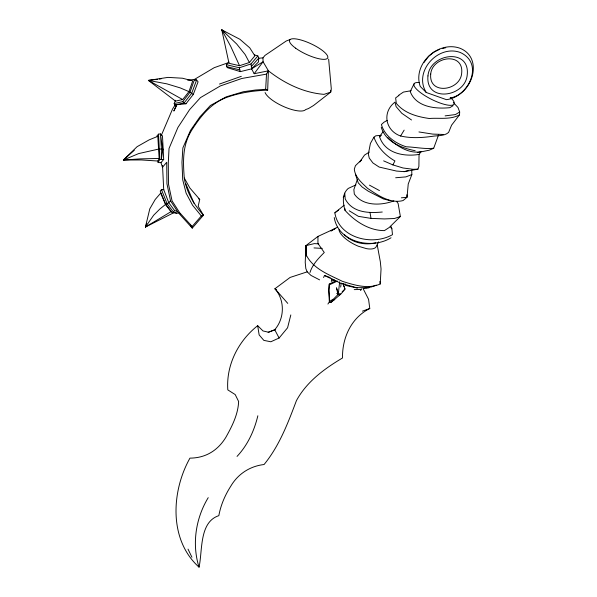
<?xml version="1.0" encoding="UTF-8"?>
<svg xmlns="http://www.w3.org/2000/svg" width="597" height="597" viewBox="0 0 597 597"><rect width="100%" height="100%" fill="white"/><g stroke="black" fill="none" stroke-linecap="round" stroke-linejoin="round"><path stroke-width="0.9" d="M331.036 230.942L335.671 228.255L317.962 236.412L317.932 243.442L324.268 252.494C318.32 258.494 312.5 264.434 309.977 272.501M328.648 59.125L331.305 88.931L330.731 92.117L324.037 94.356C303.582 92.766 284.403 83.334 268.411 70.827L254.165 73.722L251.606 68.842L251.053 63.916L257.859 55.931L254.382 54.872M419.049 154.436L418.893 166.436L417.96 169.152L404.191 171.652L396.498 171.063L379.132 167.048L372.909 162.944L369.245 158.078L368.342 154.108L370.416 143.407L373.916 137.213L375.789 135.81L381.371 135.303L379.543 136.735C384.983 153.444 403.781 156.847 419.049 154.436L421.116 151.616C408.975 154.339 396.035 145.526 387.64 137.414M317.962 236.412L305.962 245.606L305.754 254.031C312.612 268.837 328.723 274.538 342.372 281.329C354.431 285.097 367.953 289.433 380.207 284.008L381.05 268.971L380.319 261.687L377.274 245.203M162.526 165.451L163.697 189.57L168.764 202.726L174.503 210.472L176.951 211.413M156.884 136.041L158.496 134.146L160.414 133.922L162.481 135.937L163.682 159.503L160.959 162.63L162.474 167.294L166.712 162.28L166.951 183.772L170.518 200.801L178.145 212.472L192.249 228.121L203.443 215.204C193.995 204.734 186.562 192.324 184.294 178.249C182.966 161.227 182.369 145.101 191.816 130.027C200.562 116.363 210.957 103.124 226.718 97.386C239.897 92.684 253.718 90.617 267.665 90.154L268.411 70.827L263.068 61.745L262.964 57.879L264.964 55.431L286.239 40.999L290.03 39.581M318.731 243.875L314.32 243.613L305.962 245.606L305.224 262.411L305.821 268.575L307.209 271.844L310.992 275.426L319.619 279.881M411.512 119.982L401.811 113.303L396.087 106.594L394.99 102.124C381.923 112.035 385.184 130.609 400.594 136.012C411.743 138.564 423.206 137.706 434.415 136.034C439.205 135.549 444.728 135.817 448.586 132.444L451.601 125.154L459.526 114.825L459.675 111.997L457.989 107.49L453.339 102.49M267.665 90.154L265.658 89.311L266.516 74.125L268.411 70.827M257.859 55.931L258.747 58.163L258.471 61.939L251.606 68.842L240.367 71.633L227.464 67.7L226.561 66.588L226.367 64.692L229.054 62.103M335.954 280.821L329.29 284.008L328.723 290L329.343 301.873L327.917 304.045M329.29 284.008L328.999 290.739L329.738 301.91L331.141 302.336L340.977 293.97L344.991 289.082L342.991 283.553L344.096 286.739M339.641 281.769L338.409 293.276L337.701 294.09L337.029 293.545L337.641 292.94L336.462 287.806L338.409 293.276L337.029 293.545M307.209 271.844L290.127 277.426L274.933 288.732C284.993 300.224 284.709 318.276 274.732 329.716L268.583 332.23L262.993 330.939L257.68 325.693C238.285 340.902 226.069 365.013 227.8 389.878L235.211 394.58L238.628 401.49C238.113 414.467 231.987 426.415 225.741 437.526C217.644 450.608 205.592 458.026 189.95 458.13C171.317 491.271 168.608 539.942 199.04 567.15C202.659 550.83 199.04 522.129 218.845 515.651A123.303 85.356 -15.6 0 1 230.778 486.197C237.934 473.988 249.949 466.145 264.068 464.518C279.433 445.78 287.963 423.004 296.44 400.617C306.716 381.677 324.365 368.759 342.514 357.976C342.148 337.835 351.215 317.776 369.774 308.507L368.573 299.313L363.073 288.538M340.671 287.067L341.208 283.06M163.682 159.503L161.317 159.481L161.414 148.959L160.414 133.922L162.832 149.489L161.317 159.481L159.742 159.496L158.13 162.571L160.959 162.63M184.331 178.085L189.846 187.973L199.719 199.428L198.174 206.226L203.443 215.204L201.316 215.965L192.152 226.479L192.249 228.121M173.921 212.629L145.429 227.039L149.795 208.838L155.227 199.458L160.705 193.137L165.526 204.428L170.996 211.681L145.429 227.039L146.705 223.539M290.814 314.94L287.582 327.775L279.105 338.029L270.822 341.775L263.837 340.372L259.15 334.917L257.68 325.693M332.029 278.814L331.275 281.374L334.372 279.792M257.852 415.773C254.262 430.758 247.665 445.086 237.046 456.399M357.267 179.757L353.857 189.622L354.312 194.025C362.775 206.338 381.282 205.667 393.789 200.913M188.965 91.617L192.727 80.871L182.481 78.222L167.936 77.386L148.384 80.401L175.503 101.102L182.689 99.565L188.965 91.617L180.137 87.863L166.906 83.864L148.384 80.401L182.689 99.565M174.175 103.565L182.794 101.639L189.995 92.236L194.503 79.431L196.614 80.013L198.077 81.796L193.279 94.453L185.973 103.774L174.705 104.96L174.175 103.565L175.503 100.266M417.251 152.638L429.243 150.205L433.698 148.243L438.608 134.803M396.609 201.413L398.124 203.502L400.378 216.487L389.199 227.517L384.386 230.621C369.147 230.614 354.916 221.427 345.021 210.331C342.894 202.913 341.76 194.144 348.208 188.443L355.969 184.891M411.714 170.108L411.855 174.593L408.236 183.988L407.02 197.294L403.027 200.577C390.251 203.913 377.752 195.212 367.595 188.361C362.028 182.98 355.028 177.391 354.312 169.115L355.446 165.682L361.588 159.72M323.589 277.553L324.484 275.486L330.171 277.575M176.518 104.953L173.824 111.049L176.376 106.079M161.421 135.138L172.57 108.982L175.063 105.109M159.138 158.459L157.944 161.033L141.362 159.951L123.363 160.033L137.079 146.705L149.16 139.862L157.809 136.332L159.138 158.459L140.317 158.877L123.363 160.033L134.288 150.265M378.625 241.83L376.311 246.479A20.768 8.067 27.4 0 1 366.558 248.665L358.357 246.24A20.82 8.089 27.4 0 1 338.969 229.688M414.102 83.789L410.214 91.535C415.99 107.057 435.355 109.154 449.795 107.676L453.026 105.736M383.625 160.862L392.886 164.906L394.93 160.959C385.587 155.653 377.58 147.444 373.916 137.213M423.915 62.558L428.288 56.79M174.503 210.472L173.563 212.219L172.063 212.554L165.712 204.51L160.212 191.13L161.459 189.615L163.697 189.57M208.219 497.667C195.734 518.136 191.727 544.158 199.04 567.15M361.506 288.896L360.648 290.358L360.857 289.478L354.215 289.612M400.594 136.012L404.147 130.124M379.543 136.735L382.998 131.765M145.429 227.039L153.668 215.211L159.921 208.965L165.526 204.428M254.165 73.722L263.068 61.745L251.606 68.842M343.208 197.279L344.23 195.958M249.374 62.506L254.867 55.812L249.755 47.835L239.867 39.275L221.793 29.85L229.002 63.297L239.531 65.715L249.374 62.506L245.166 54.566L236.681 43.991L221.793 29.85L230.808 46.559L239.531 65.715M330.529 300.776L333.648 298.925L339.133 293.381M251.635 66.148L258.747 58.163M361.618 159.839L359.76 161.929L364.521 155.086L369.23 152.108M170.518 200.801L168.764 202.726L165.712 204.51M342.171 291.754L344.991 289.082L344.7 288.351M333.835 299.5L331.82 301.216L334.768 299.522M339.193 294.925L340.536 293.776M390.863 226.285L391.886 228.808L392.483 234.666C372.416 246.195 338.88 238.106 334.835 212.816L344.163 205.204M428.877 56.088L433.952 52.088L439.683 49.252M334.835 212.816L338.462 210.159M398.968 95.468L395.632 97.893L396.304 103.371C404.363 113.251 417.154 116.781 429.273 118.497C439.243 117.654 450.474 119.997 459.526 114.825M398.303 95.498L403.423 92.08L411.206 90.699M459.675 111.997L455.392 114.587L445.123 115.878M194.592 79.326L214.196 67.692L228.599 62.581M391.042 237.778C371.879 249.807 338.171 242.322 334.245 217.569M331.096 230.867L337.335 227.218M387.192 120.393L383.998 122.213L381.408 124.534C384.595 135.922 395.415 143.362 406.199 146.795C415.363 147.078 424.542 149.25 433.698 148.243M337.462 281.053L329.574 284.732M123.363 160.033L138.691 153.578L158.668 149.078M411.855 174.593L405.893 176.891L395.669 177.757M376.304 285.127L371.356 286.97L366.334 287.709M268.143 332.305L275.68 329.537M362.431 311.149L369.774 308.507M219.465 84.058L241.3 76.334M400.378 216.487L394.52 218.495L384.461 218.935L371.006 218.39L358.401 216.345L349.23 210.793M226.367 64.692L239.322 67.767L251.053 63.916M404.191 171.652L408.617 170.436M442.273 48.596L445.72 47.723M174.705 104.96L184.055 103.005L185.973 103.774M375.744 242.845C364.797 245.471 352.327 242.934 344.394 234.636M266.516 74.125L241.763 78.491L220.33 85.946L200.473 97.61L189.592 109.654L177.899 127.504L169.033 148.466L168.279 163.1L168.503 184.174L172.063 200.89L179.645 212.666L192.152 226.479M363.372 288.552L369.147 287.672L356.491 287.664L340.596 283.187L324.484 275.486M148.384 80.401L157.466 79.282M159.287 79.058L161.1 78.826M187.689 80.199L194.503 79.431M194.771 80.207L196.614 80.013L191.659 93.356L184.055 103.005L182.794 101.639M401.348 197.816L407.02 197.294L406.878 194.734M258.434 58.252L262.964 57.879M265.658 89.311L255.471 90.02L243.427 91.722L226.218 96.856L210.39 105.49L199.958 116.811L190.473 130.437L182.869 147.922L181.973 162.347L182.719 179.824L186.122 193.197L192.577 205.241L201.316 215.965M344.73 193.167L345.223 198.958C352.439 212.778 368.603 213.323 382.274 212.017M417.96 169.152L413.072 169.302L403.02 167.981L392.886 164.906M450.101 97.99C472.227 94.401 484.145 57.999 460.041 48.275C438.22 40.312 412.281 64.036 420.243 86.423L426.258 92.49L446.407 99.662C468.235 97.281 484.951 63.543 460.212 52.461C438.056 44.268 413.072 71.715 426.258 92.49M163.735 189.682L161.459 189.615L167.108 203.793L173.563 212.219L177.309 213.286L172.063 212.554M443.496 134.474L432.698 134.094L418.937 131.952M314.007 247.927L322.261 248.389M158.496 134.146L159.309 148.84L162.832 149.489M329.738 301.91L329.343 301.873L331.141 302.336M357.402 288.09L345.588 285.403L345.059 283.791M415.169 150.705C401.699 148.183 385.319 141.676 381.274 127.243M390.453 200.689L383.52 198.988L368.245 191.189L362.11 186.988L358.245 182.854L355.439 174.302M226.561 66.588L239.807 69.901L240.367 71.633M337.701 294.09L338.387 294.276M337.641 292.94L338.409 293.276M198.435 198.741L199.719 199.428M369.453 185.145L379.476 190.585M178.145 212.472L180.339 213.816M189.995 92.236L193.279 94.453M221.793 29.85L224.808 31.902M276.351 289.761L274.933 288.732L287.761 303.388M390.759 227.36L391.886 228.808M190.51 225.054L191.816 227.353M274.732 329.716L279.105 338.029M188.025 549.106L191.928 557.24M185.764 183.652L194.055 203.338M239.322 67.767L239.807 69.901M370.006 212.435L371.006 218.39M379.953 281.381L380.207 284.008M306.44 256.009L305.962 245.606M158.041 160.794L158.13 162.571M159.309 148.84L159.742 159.496M344.984 208.696L345.021 210.331M330.686 90.266L330.731 92.117L313.507 105.535L308.44 108.572L305.649 109.579A22.619 7.186 24.9 0 1 284.896 107.094A22.619 7.186 24.9 0 1 265.09 92.542M450.608 97.662A22.425 5.992 26.7 0 1 446.81 104.93A22.425 5.992 26.7 0 1 419.251 91.639A22.425 5.992 26.7 0 1 419.43 82.625M427.952 75.931C425.333 102.923 465.115 97.289 467.197 75.14C470.473 47.484 429.765 53.312 427.952 75.931M430.713 74.035C428.601 95.333 460.063 90.968 461.653 73.424C464.175 51.648 432.161 56.222 430.713 74.035M338.902 294.03L338.335 294.806L337.715 294.702L338.902 294.03M295.664 48.193A21.022 5.769 25 0 0 327.387 58.372A21.022 5.769 25 0 0 302.858 40.574A21.022 5.769 25 0 0 295.664 48.193"/></g></svg>
